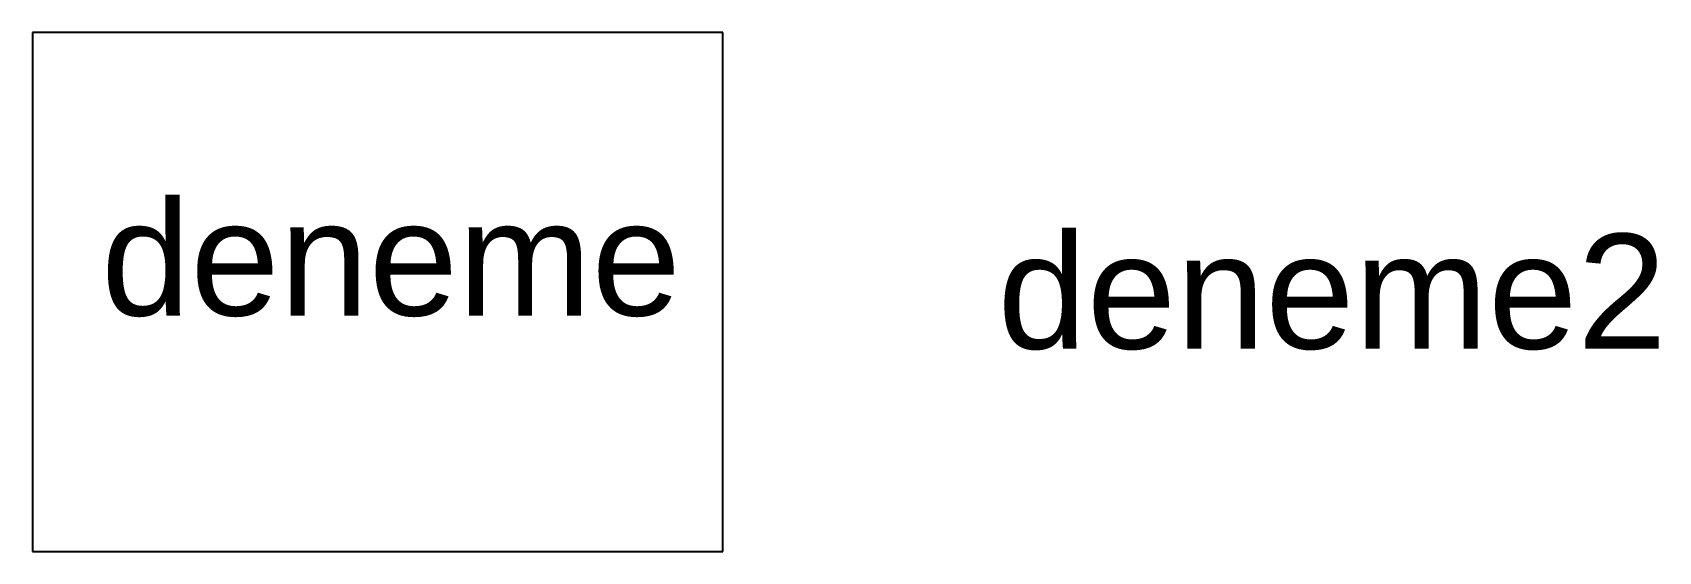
# Model space of a CAD drawing. Header units: millimetres. Extents: x 2413 to 6107, y 1070 to 2248.
import ezdxf

# ---------------------------------------------------------------- set-up
doc = ezdxf.new("R2010")
doc.units = ezdxf.units.MM
doc.styles.get("Standard").update_dxf_attribs({"font": 'arial.ttf'})

msp = doc.modelspace()

# ---------------------------------------------------------------- linework, layer by layer
for p, q in [((2413.4, 2247.9), (2413.4, 1069.8)), ((3981.7, 2247.9), (2413.4, 2247.9)), ((3981.7, 1069.8), (3981.7, 2247.9)), ((2413.4, 1069.8), (3981.7, 1069.8))]:
    msp.add_line(p, q)

# ---------------------------------------------------------------- texts
at = {"char_height": 260.86, "attachment_point": 1}
for s, insert in [('deneme', (2569.3, 1866.2)), ('deneme2', (4605.6, 1790.8))]:
    msp.add_mtext_dynamic_manual_height_columns(s, width=1178.714, gutter_width=12.5, heights=[0], dxfattribs=dict(at, insert=insert))

doc.saveas('drawing.dxf')
